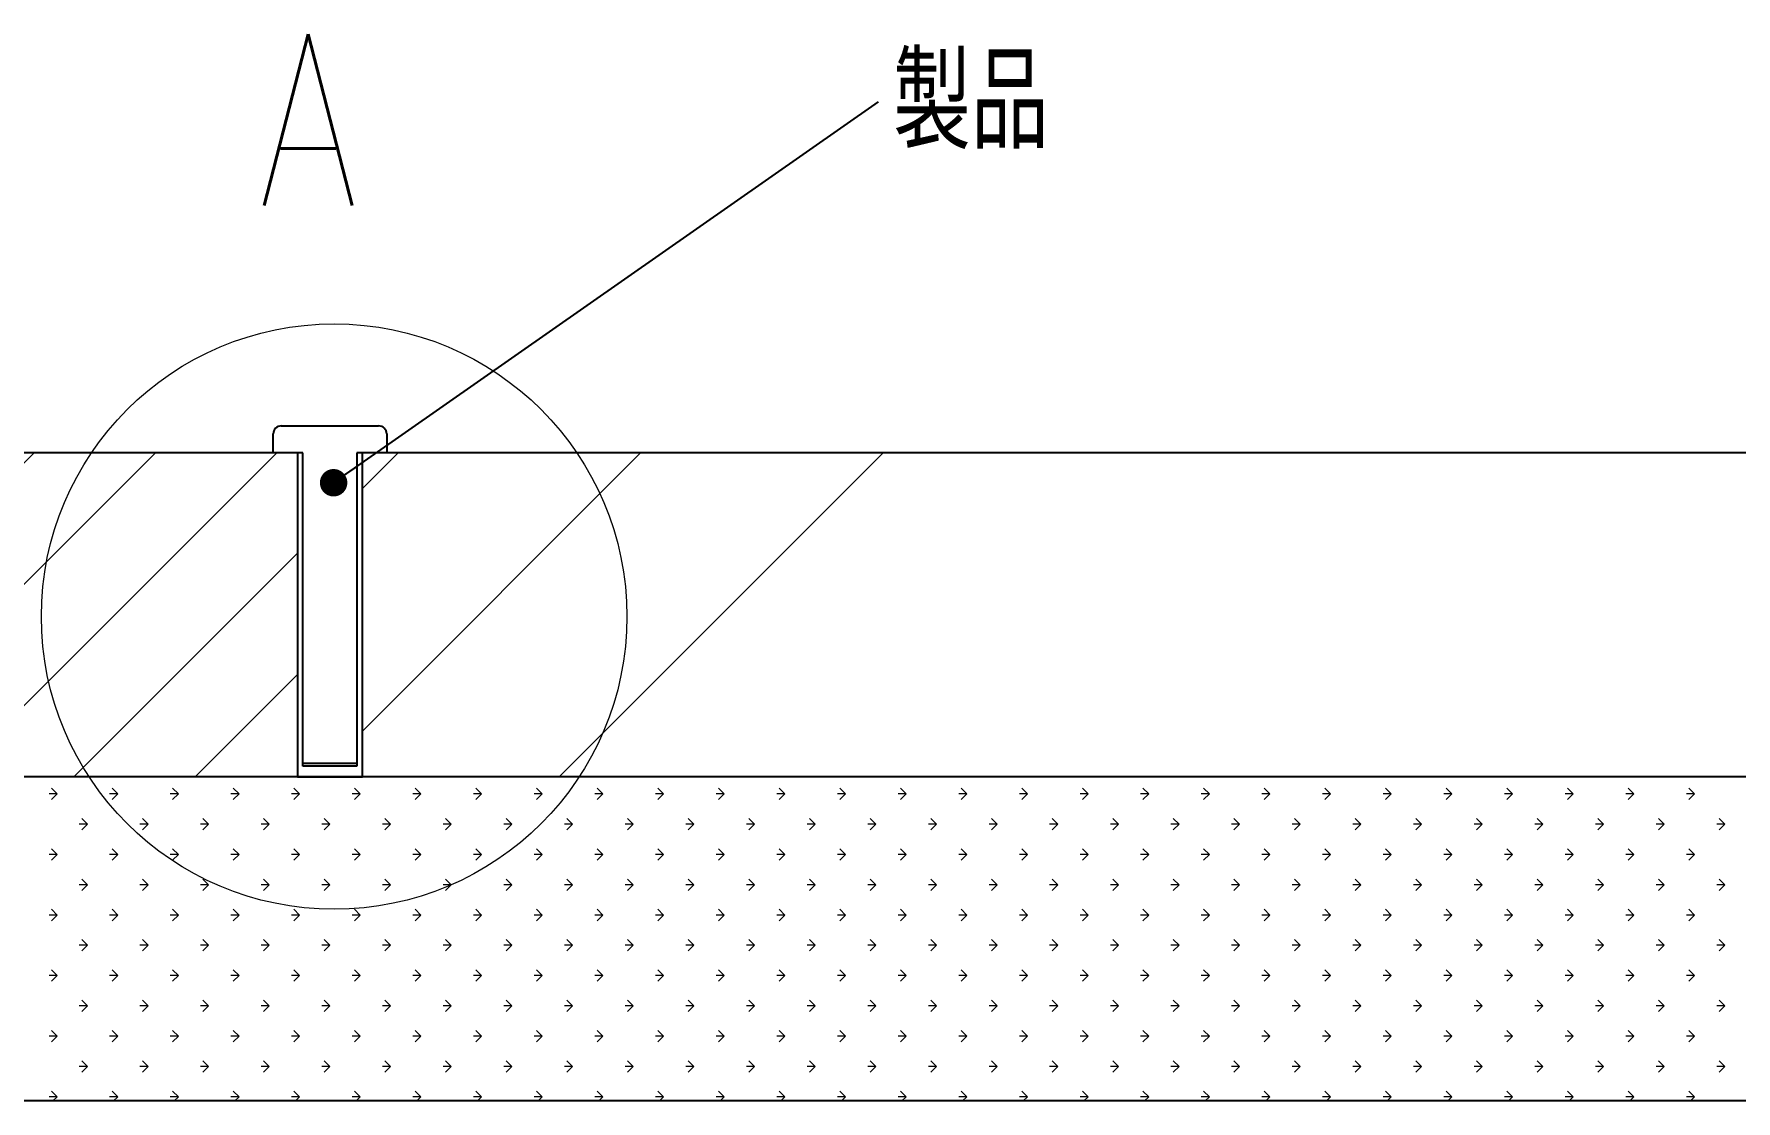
# Model space of a CAD drawing. Header units: millimetres. Extents: x 10 to 410, y 8 to 289.
# Drawn here: x 124.4 to 187.4, y 116.4 to 155.9 of the extents above; entities that cross this region are included whole.
import ezdxf

# ---------------------------------------------------------------- set-up
doc = ezdxf.new("R2010")
doc.units = ezdxf.units.MM
doc.layers.add('SLD-0', color=179, linetype='Continuous')
doc.styles.add('SLDTEXTSTYLE0', font='TXT', dxfattribs={"width": 0.75, "bigfont": 'bigfont'})
doc.styles.get("Standard").update_dxf_attribs({"font": 'txt', "bigfont": 'bigfont'})
doc.dimstyles.new('SLDDIMSTYLE7', dxfattribs={"dimtxt": 0.18, "dimasz": 1.016, "dimexe": 0, "dimexo": 0.0625, "dimgap": 0, "dimtad": 0, "dimtih": 1, "dimtoh": 1, "dimdec": 0, "dimrnd": 1e-09, "dimzin": 0, "dimdsep": 46, "dimtxsty": 'Standard', "dimblk1": 'DOT', "dimblk2": 'DOT', "dimsah": 1, "dimcen": 0.09, "dimadec": 0, "dimazin": 0, "dimtfac": 1.016, "dimtdec": 0, "dimtofl": 0, "dimtmove": 0, "dimatfit": 3, "dimldrblk": 'DOT', "dimfxl": 1, "dimfrac": 2, "dimtolj": 1, "dimtzin": 0, "dimarcsym": 0})

# ---------------------------------------------------------------- blocks, each defined once
blk = doc.blocks.new('SW_HATCH_0')
at = {"color": 0, "linetype": 'Continuous', "lineweight": 18}
for p, q in [((0, 0), (-0.447, -0.447)), ((4.49, 0), (-0.447, -4.937)), ((8.98, 0), (-0.447, -9.427)), ((22.451, 0), (10.451, -12)), ((26.941, 0), (14.941, -12)), ((17.961, 0), (15.371, -2.589)), ((31.431, 0), (19.431, -12)), ((35.921, 0), (23.921, -12)), ((40.411, 0), (28.411, -12)), ((44.901, 0), (32.901, -12)), ((49.391, 0), (37.391, -12)), ((53.882, 0), (41.882, -12)), ((58.372, 0), (46.372, -12)), ((62.862, 0), (50.862, -12)), ((67.352, 0), (55.352, -12)), ((71.842, 0), (59.842, -12)), ((76.332, 0), (64.332, -12)), ((80.822, 0), (68.822, -12)), ((85.312, 0), (73.312, -12)), ((89.803, 0), (77.803, -12)), ((94.293, 0), (82.293, -12)), ((98.783, 0), (86.783, -12)), ((12.918, -0.553), (1.47, -12)), ((14.645, -3.315), (5.961, -12)), ((99.553, -3.72), (91.273, -12)), ((99.553, -8.21), (95.763, -12))]:
    blk.add_line(p, q, dxfattribs=at)
blk = doc.blocks.new('SW_HATCH_1')
at = {"color": 0, "linetype": 'Continuous', "lineweight": 18}
for p, q in [((89.803, 11.225), (89.592, 11.436)), ((92.048, 11.225), (91.837, 11.436)), ((94.293, 11.225), (94.082, 11.436)), ((96.538, 11.225), (96.327, 11.436)), ((98.783, 11.225), (98.572, 11.436)), ((101.028, 11.225), (100.817, 11.436)), ((103.273, 11.225), (103.062, 11.436)), ((105.518, 11.225), (105.308, 11.436)), ((107.763, 11.225), (107.553, 11.436)), ((110.008, 11.225), (109.798, 11.436)), ((112.253, 11.225), (112.043, 11.436)), ((114.498, 11.225), (114.288, 11.436)), ((116.743, 11.225), (116.533, 11.436)), ((118.988, 11.225), (118.778, 11.436)), ((121.233, 11.225), (121.023, 11.436)), ((123.479, 11.225), (123.268, 11.436)), ((125.724, 11.225), (125.513, 11.436)), ((127.969, 11.225), (127.758, 11.436)), ((130.214, 11.225), (130.003, 11.436)), ((132.459, 11.225), (132.248, 11.436)), ((134.704, 11.225), (134.493, 11.436)), ((136.949, 11.225), (136.738, 11.436)), ((139.194, 11.225), (138.983, 11.436)), ((141.439, 11.225), (141.229, 11.436)), ((143.684, 11.225), (143.474, 11.436)), ((145.929, 11.225), (145.719, 11.436)), ((148.174, 11.225), (147.964, 11.436)), ((150.419, 11.225), (150.209, 11.436)), ((89.803, 11.225), (89.505, 11.225)), ((89.803, 11.225), (89.592, 11.015)), ((92.048, 11.225), (91.75, 11.225)), ((92.048, 11.225), (91.837, 11.015)), ((94.293, 11.225), (93.995, 11.225)), ((94.293, 11.225), (94.082, 11.015)), ((96.538, 11.225), (96.24, 11.225)), ((96.538, 11.225), (96.327, 11.015)), ((98.783, 11.225), (98.485, 11.225)), ((98.783, 11.225), (98.572, 11.015)), ((101.028, 11.225), (100.73, 11.225)), ((101.028, 11.225), (100.817, 11.015)), ((103.273, 11.225), (102.975, 11.225)), ((103.273, 11.225), (103.062, 11.015)), ((105.518, 11.225), (105.22, 11.225)), ((105.518, 11.225), (105.308, 11.015)), ((107.763, 11.225), (107.465, 11.225)), ((107.763, 11.225), (107.553, 11.015)), ((110.008, 11.225), (109.71, 11.225)), ((110.008, 11.225), (109.798, 11.015)), ((112.253, 11.225), (111.956, 11.225)), ((112.253, 11.225), (112.043, 11.015)), ((114.498, 11.225), (114.201, 11.225)), ((114.498, 11.225), (114.288, 11.015)), ((116.743, 11.225), (116.446, 11.225)), ((116.743, 11.225), (116.533, 11.015)), ((118.988, 11.225), (118.691, 11.225)), ((118.988, 11.225), (118.778, 11.015)), ((121.233, 11.225), (120.936, 11.225)), ((121.233, 11.225), (121.023, 11.015)), ((123.479, 11.225), (123.181, 11.225)), ((123.479, 11.225), (123.268, 11.015)), ((125.724, 11.225), (125.426, 11.225)), ((125.724, 11.225), (125.513, 11.015)), ((127.969, 11.225), (127.671, 11.225)), ((127.969, 11.225), (127.758, 11.015)), ((130.214, 11.225), (129.916, 11.225)), ((130.214, 11.225), (130.003, 11.015)), ((132.459, 11.225), (132.161, 11.225)), ((132.459, 11.225), (132.248, 11.015)), ((134.704, 11.225), (134.406, 11.225)), ((134.704, 11.225), (134.493, 11.015)), ((136.949, 11.225), (136.651, 11.225)), ((136.949, 11.225), (136.738, 11.015)), ((139.194, 11.225), (138.896, 11.225)), ((139.194, 11.225), (138.983, 11.015)), ((141.439, 11.225), (141.141, 11.225)), ((141.439, 11.225), (141.229, 11.015)), ((143.684, 11.225), (143.386, 11.225)), ((143.684, 11.225), (143.474, 11.015)), ((145.929, 11.225), (145.632, 11.225)), ((145.929, 11.225), (145.719, 11.015)), ((148.174, 11.225), (147.877, 11.225)), ((148.174, 11.225), (147.964, 11.015)), ((150.419, 11.225), (150.122, 11.225)), ((150.419, 11.225), (150.209, 11.015)), ((90.925, 10.103), (90.627, 10.103)), ((90.925, 10.103), (90.715, 10.313)), ((90.925, 10.103), (90.715, 9.892)), ((93.17, 10.103), (92.873, 10.103)), ((93.17, 10.103), (92.96, 10.313)), ((93.17, 10.103), (92.96, 9.892)), ((95.415, 10.103), (95.118, 10.103)), ((95.415, 10.103), (95.205, 10.313)), ((95.415, 10.103), (95.205, 9.892)), ((97.66, 10.103), (97.363, 10.103)), ((97.66, 10.103), (97.45, 10.313)), ((97.66, 10.103), (97.45, 9.892)), ((99.905, 10.103), (99.608, 10.103)), ((99.905, 10.103), (99.695, 10.313)), ((99.905, 10.103), (99.695, 9.892)), ((102.15, 10.103), (101.853, 10.103)), ((102.15, 10.103), (101.94, 10.313)), ((102.15, 10.103), (101.94, 9.892)), ((104.395, 10.103), (104.098, 10.103)), ((104.395, 10.103), (104.185, 10.313)), ((104.395, 10.103), (104.185, 9.892)), ((106.641, 10.103), (106.343, 10.103)), ((106.641, 10.103), (106.43, 10.313)), ((106.641, 10.103), (106.43, 9.892)), ((108.886, 10.103), (108.588, 10.103)), ((108.886, 10.103), (108.675, 10.313)), ((108.886, 10.103), (108.675, 9.892)), ((111.131, 10.103), (110.833, 10.103)), ((111.131, 10.103), (110.92, 10.313)), ((111.131, 10.103), (110.92, 9.892)), ((113.376, 10.103), (113.078, 10.103)), ((113.376, 10.103), (113.165, 10.313)), ((113.376, 10.103), (113.165, 9.892)), ((115.621, 10.103), (115.323, 10.103)), ((115.621, 10.103), (115.41, 10.313)), ((115.621, 10.103), (115.41, 9.892)), ((117.866, 10.103), (117.568, 10.103)), ((117.866, 10.103), (117.655, 10.313)), ((117.866, 10.103), (117.655, 9.892)), ((120.111, 10.103), (119.813, 10.103)), ((120.111, 10.103), (119.9, 10.313)), ((120.111, 10.103), (119.9, 9.892)), ((122.356, 10.103), (122.058, 10.103)), ((122.356, 10.103), (122.146, 10.313)), ((122.356, 10.103), (122.146, 9.892)), ((124.601, 10.103), (124.303, 10.103)), ((124.601, 10.103), (124.391, 10.313)), ((124.601, 10.103), (124.391, 9.892)), ((126.846, 10.103), (126.548, 10.103)), ((126.846, 10.103), (126.636, 10.313)), ((126.846, 10.103), (126.636, 9.892)), ((129.091, 10.103), (128.794, 10.103)), ((129.091, 10.103), (128.881, 10.313)), ((129.091, 10.103), (128.881, 9.892)), ((131.336, 10.103), (131.039, 10.103)), ((131.336, 10.103), (131.126, 10.313)), ((131.336, 10.103), (131.126, 9.892)), ((133.581, 10.103), (133.284, 10.103)), ((133.581, 10.103), (133.371, 10.313)), ((133.581, 10.103), (133.371, 9.892)), ((135.826, 10.103), (135.529, 10.103)), ((135.826, 10.103), (135.616, 10.313)), ((135.826, 10.103), (135.616, 9.892)), ((138.071, 10.103), (137.774, 10.103)), ((138.071, 10.103), (137.861, 10.313)), ((138.071, 10.103), (137.861, 9.892)), ((140.317, 10.103), (140.019, 10.103)), ((140.317, 10.103), (140.106, 10.313)), ((140.317, 10.103), (140.106, 9.892)), ((142.562, 10.103), (142.264, 10.103)), ((142.562, 10.103), (142.351, 10.313)), ((142.562, 10.103), (142.351, 9.892)), ((144.807, 10.103), (144.509, 10.103)), ((144.807, 10.103), (144.596, 10.313)), ((144.807, 10.103), (144.596, 9.892)), ((147.052, 10.103), (146.754, 10.103)), ((147.052, 10.103), (146.841, 10.313)), ((147.052, 10.103), (146.841, 9.892)), ((149.297, 10.103), (148.999, 10.103)), ((149.297, 10.103), (149.086, 10.313)), ((149.297, 10.103), (149.086, 9.892)), ((151.542, 10.103), (151.244, 10.103)), ((151.542, 10.103), (151.331, 10.313)), ((151.542, 10.103), (151.331, 9.892)), ((89.803, 8.98), (89.505, 8.98)), ((89.803, 8.98), (89.592, 9.191)), ((89.803, 8.98), (89.592, 8.77)), ((92.048, 8.98), (91.75, 8.98)), ((92.048, 8.98), (91.837, 9.191)), ((92.048, 8.98), (91.837, 8.77)), ((94.293, 8.98), (93.995, 8.98)), ((94.293, 8.98), (94.082, 9.191)), ((94.293, 8.98), (94.082, 8.77)), ((96.538, 8.98), (96.24, 8.98)), ((96.538, 8.98), (96.327, 9.191)), ((96.538, 8.98), (96.327, 8.77)), ((98.783, 8.98), (98.485, 8.98)), ((98.783, 8.98), (98.572, 9.191)), ((98.783, 8.98), (98.572, 8.77)), ((101.028, 8.98), (100.73, 8.98)), ((101.028, 8.98), (100.817, 9.191)), ((101.028, 8.98), (100.817, 8.77)), ((103.273, 8.98), (102.975, 8.98)), ((103.273, 8.98), (103.062, 9.191)), ((103.273, 8.98), (103.062, 8.77)), ((105.518, 8.98), (105.22, 8.98)), ((105.518, 8.98), (105.308, 9.191)), ((105.518, 8.98), (105.308, 8.77)), ((107.763, 8.98), (107.465, 8.98)), ((107.763, 8.98), (107.553, 9.191)), ((107.763, 8.98), (107.553, 8.77)), ((110.008, 8.98), (109.71, 8.98)), ((110.008, 8.98), (109.798, 9.191)), ((110.008, 8.98), (109.798, 8.77)), ((112.253, 8.98), (111.956, 8.98)), ((112.253, 8.98), (112.043, 9.191)), ((112.253, 8.98), (112.043, 8.77)), ((114.498, 8.98), (114.201, 8.98)), ((114.498, 8.98), (114.288, 9.191)), ((114.498, 8.98), (114.288, 8.77)), ((116.743, 8.98), (116.446, 8.98)), ((116.743, 8.98), (116.533, 9.191)), ((116.743, 8.98), (116.533, 8.77)), ((118.988, 8.98), (118.691, 8.98)), ((118.988, 8.98), (118.778, 9.191)), ((118.988, 8.98), (118.778, 8.77)), ((121.233, 8.98), (120.936, 8.98)), ((121.233, 8.98), (121.023, 9.191)), ((121.233, 8.98), (121.023, 8.77)), ((123.479, 8.98), (123.181, 8.98)), ((123.479, 8.98), (123.268, 9.191)), ((123.479, 8.98), (123.268, 8.77)), ((125.724, 8.98), (125.426, 8.98)), ((125.724, 8.98), (125.513, 9.191)), ((125.724, 8.98), (125.513, 8.77)), ((127.969, 8.98), (127.671, 8.98)), ((127.969, 8.98), (127.758, 9.191)), ((127.969, 8.98), (127.758, 8.77)), ((130.214, 8.98), (129.916, 8.98)), ((130.214, 8.98), (130.003, 9.191)), ((130.214, 8.98), (130.003, 8.77)), ((132.459, 8.98), (132.161, 8.98)), ((132.459, 8.98), (132.248, 9.191)), ((132.459, 8.98), (132.248, 8.77)), ((134.704, 8.98), (134.406, 8.98)), ((134.704, 8.98), (134.493, 9.191)), ((134.704, 8.98), (134.493, 8.77)), ((136.949, 8.98), (136.651, 8.98)), ((136.949, 8.98), (136.738, 9.191)), ((136.949, 8.98), (136.738, 8.77)), ((139.194, 8.98), (138.896, 8.98)), ((139.194, 8.98), (138.983, 9.191)), ((139.194, 8.98), (138.983, 8.77)), ((141.439, 8.98), (141.141, 8.98)), ((141.439, 8.98), (141.229, 9.191)), ((141.439, 8.98), (141.229, 8.77)), ((143.684, 8.98), (143.386, 8.98)), ((143.684, 8.98), (143.474, 9.191)), ((143.684, 8.98), (143.474, 8.77)), ((145.929, 8.98), (145.632, 8.98)), ((145.929, 8.98), (145.719, 9.191)), ((145.929, 8.98), (145.719, 8.77)), ((148.174, 8.98), (147.877, 8.98)), ((148.174, 8.98), (147.964, 9.191)), ((148.174, 8.98), (147.964, 8.77)), ((150.419, 8.98), (150.122, 8.98)), ((150.419, 8.98), (150.209, 9.191)), ((150.419, 8.98), (150.209, 8.77)), ((90.925, 7.858), (90.627, 7.858)), ((90.925, 7.858), (90.715, 8.068)), ((90.925, 7.858), (90.715, 7.647)), ((93.17, 7.858), (92.873, 7.858)), ((93.17, 7.858), (92.96, 8.068)), ((93.17, 7.858), (92.96, 7.647)), ((95.415, 7.858), (95.118, 7.858)), ((95.415, 7.858), (95.205, 8.068)), ((95.415, 7.858), (95.205, 7.647)), ((97.66, 7.858), (97.363, 7.858)), ((97.66, 7.858), (97.45, 8.068)), ((97.66, 7.858), (97.45, 7.647)), ((99.905, 7.858), (99.608, 7.858)), ((99.905, 7.858), (99.695, 8.068)), ((99.905, 7.858), (99.695, 7.647)), ((102.15, 7.858), (101.853, 7.858)), ((102.15, 7.858), (101.94, 8.068)), ((102.15, 7.858), (101.94, 7.647)), ((104.395, 7.858), (104.098, 7.858)), ((104.395, 7.858), (104.185, 8.068)), ((104.395, 7.858), (104.185, 7.647)), ((106.641, 7.858), (106.343, 7.858)), ((106.641, 7.858), (106.43, 8.068)), ((106.641, 7.858), (106.43, 7.647)), ((108.886, 7.858), (108.588, 7.858)), ((108.886, 7.858), (108.675, 8.068)), ((108.886, 7.858), (108.675, 7.647)), ((111.131, 7.858), (110.833, 7.858)), ((111.131, 7.858), (110.92, 8.068)), ((111.131, 7.858), (110.92, 7.647)), ((113.376, 7.858), (113.078, 7.858)), ((113.376, 7.858), (113.165, 8.068)), ((113.376, 7.858), (113.165, 7.647)), ((115.621, 7.858), (115.323, 7.858)), ((115.621, 7.858), (115.41, 8.068)), ((115.621, 7.858), (115.41, 7.647)), ((117.866, 7.858), (117.568, 7.858)), ((117.866, 7.858), (117.655, 8.068)), ((117.866, 7.858), (117.655, 7.647)), ((120.111, 7.858), (119.813, 7.858)), ((120.111, 7.858), (119.9, 8.068)), ((120.111, 7.858), (119.9, 7.647)), ((122.356, 7.858), (122.058, 7.858)), ((122.356, 7.858), (122.146, 8.068)), ((122.356, 7.858), (122.146, 7.647)), ((124.601, 7.858), (124.303, 7.858)), ((124.601, 7.858), (124.391, 8.068)), ((124.601, 7.858), (124.391, 7.647)), ((126.846, 7.858), (126.548, 7.858)), ((126.846, 7.858), (126.636, 8.068)), ((126.846, 7.858), (126.636, 7.647)), ((129.091, 7.858), (128.794, 7.858)), ((129.091, 7.858), (128.881, 8.068)), ((129.091, 7.858), (128.881, 7.647)), ((131.336, 7.858), (131.039, 7.858)), ((131.336, 7.858), (131.126, 8.068)), ((131.336, 7.858), (131.126, 7.647)), ((133.581, 7.858), (133.284, 7.858)), ((133.581, 7.858), (133.371, 8.068)), ((133.581, 7.858), (133.371, 7.647)), ((135.826, 7.858), (135.529, 7.858)), ((135.826, 7.858), (135.616, 8.068)), ((135.826, 7.858), (135.616, 7.647)), ((138.071, 7.858), (137.774, 7.858)), ((138.071, 7.858), (137.861, 8.068)), ((138.071, 7.858), (137.861, 7.647)), ((140.317, 7.858), (140.019, 7.858)), ((140.317, 7.858), (140.106, 8.068)), ((140.317, 7.858), (140.106, 7.647)), ((142.562, 7.858), (142.264, 7.858)), ((142.562, 7.858), (142.351, 8.068)), ((142.562, 7.858), (142.351, 7.647)), ((144.807, 7.858), (144.509, 7.858)), ((144.807, 7.858), (144.596, 8.068)), ((144.807, 7.858), (144.596, 7.647)), ((147.052, 7.858), (146.754, 7.858)), ((147.052, 7.858), (146.841, 8.068)), ((147.052, 7.858), (146.841, 7.647)), ((149.297, 7.858), (148.999, 7.858)), ((149.297, 7.858), (149.086, 8.068)), ((149.297, 7.858), (149.086, 7.647)), ((151.542, 7.858), (151.244, 7.858)), ((151.542, 7.858), (151.331, 8.068)), ((151.542, 7.858), (151.331, 7.647)), ((89.803, 6.735), (89.592, 6.946)), ((92.048, 6.735), (91.837, 6.946)), ((94.293, 6.735), (94.082, 6.946)), ((96.538, 6.735), (96.327, 6.946)), ((98.783, 6.735), (98.572, 6.946)), ((101.028, 6.735), (100.817, 6.946)), ((103.273, 6.735), (103.062, 6.946)), ((105.518, 6.735), (105.308, 6.946)), ((107.763, 6.735), (107.553, 6.946)), ((110.008, 6.735), (109.798, 6.946)), ((112.253, 6.735), (112.043, 6.946)), ((114.498, 6.735), (114.288, 6.946)), ((116.743, 6.735), (116.533, 6.946)), ((118.988, 6.735), (118.778, 6.946)), ((121.233, 6.735), (121.023, 6.946)), ((123.479, 6.735), (123.268, 6.946)), ((125.724, 6.735), (125.513, 6.946)), ((127.969, 6.735), (127.758, 6.946)), ((130.214, 6.735), (130.003, 6.946)), ((132.459, 6.735), (132.248, 6.946)), ((134.704, 6.735), (134.493, 6.946)), ((136.949, 6.735), (136.738, 6.946)), ((139.194, 6.735), (138.983, 6.946)), ((141.439, 6.735), (141.229, 6.946)), ((143.684, 6.735), (143.474, 6.946)), ((145.929, 6.735), (145.719, 6.946)), ((148.174, 6.735), (147.964, 6.946)), ((150.419, 6.735), (150.209, 6.946)), ((89.803, 6.735), (89.505, 6.735)), ((89.803, 6.735), (89.592, 6.525)), ((92.048, 6.735), (91.75, 6.735)), ((92.048, 6.735), (91.837, 6.525)), ((94.293, 6.735), (93.995, 6.735)), ((94.293, 6.735), (94.082, 6.525)), ((96.538, 6.735), (96.24, 6.735)), ((96.538, 6.735), (96.327, 6.525)), ((98.783, 6.735), (98.485, 6.735)), ((98.783, 6.735), (98.572, 6.525)), ((101.028, 6.735), (100.73, 6.735)), ((101.028, 6.735), (100.817, 6.525)), ((103.273, 6.735), (102.975, 6.735)), ((103.273, 6.735), (103.062, 6.525)), ((105.518, 6.735), (105.22, 6.735)), ((105.518, 6.735), (105.308, 6.525)), ((107.763, 6.735), (107.465, 6.735)), ((107.763, 6.735), (107.553, 6.525)), ((110.008, 6.735), (109.71, 6.735)), ((110.008, 6.735), (109.798, 6.525)), ((112.253, 6.735), (111.956, 6.735)), ((112.253, 6.735), (112.043, 6.525)), ((114.498, 6.735), (114.201, 6.735)), ((114.498, 6.735), (114.288, 6.525)), ((116.743, 6.735), (116.446, 6.735)), ((116.743, 6.735), (116.533, 6.525)), ((118.988, 6.735), (118.691, 6.735)), ((118.988, 6.735), (118.778, 6.525)), ((121.233, 6.735), (120.936, 6.735)), ((121.233, 6.735), (121.023, 6.525)), ((123.479, 6.735), (123.181, 6.735)), ((123.479, 6.735), (123.268, 6.525)), ((125.724, 6.735), (125.426, 6.735)), ((125.724, 6.735), (125.513, 6.525)), ((127.969, 6.735), (127.671, 6.735)), ((127.969, 6.735), (127.758, 6.525)), ((130.214, 6.735), (129.916, 6.735)), ((130.214, 6.735), (130.003, 6.525)), ((132.459, 6.735), (132.161, 6.735)), ((132.459, 6.735), (132.248, 6.525)), ((134.704, 6.735), (134.406, 6.735)), ((134.704, 6.735), (134.493, 6.525)), ((136.949, 6.735), (136.651, 6.735)), ((136.949, 6.735), (136.738, 6.525)), ((139.194, 6.735), (138.896, 6.735)), ((139.194, 6.735), (138.983, 6.525)), ((141.439, 6.735), (141.141, 6.735)), ((141.439, 6.735), (141.229, 6.525)), ((143.684, 6.735), (143.386, 6.735)), ((143.684, 6.735), (143.474, 6.525)), ((145.929, 6.735), (145.632, 6.735)), ((145.929, 6.735), (145.719, 6.525)), ((148.174, 6.735), (147.877, 6.735)), ((148.174, 6.735), (147.964, 6.525)), ((150.419, 6.735), (150.122, 6.735)), ((150.419, 6.735), (150.209, 6.525)), ((90.925, 5.613), (90.715, 5.823)), ((93.17, 5.613), (92.96, 5.823)), ((95.415, 5.613), (95.205, 5.823)), ((97.66, 5.613), (97.45, 5.823)), ((99.905, 5.613), (99.695, 5.823)), ((102.15, 5.613), (101.94, 5.823)), ((104.395, 5.613), (104.185, 5.823)), ((106.641, 5.613), (106.43, 5.823)), ((108.886, 5.613), (108.675, 5.823)), ((111.131, 5.613), (110.92, 5.823)), ((113.376, 5.613), (113.165, 5.823)), ((115.621, 5.613), (115.41, 5.823)), ((117.866, 5.613), (117.655, 5.823)), ((120.111, 5.613), (119.9, 5.823)), ((122.356, 5.613), (122.146, 5.823)), ((124.601, 5.613), (124.391, 5.823)), ((126.846, 5.613), (126.636, 5.823)), ((129.091, 5.613), (128.881, 5.823)), ((131.336, 5.613), (131.126, 5.823)), ((133.581, 5.613), (133.371, 5.823)), ((135.826, 5.613), (135.616, 5.823)), ((138.071, 5.613), (137.861, 5.823)), ((140.317, 5.613), (140.106, 5.823)), ((142.562, 5.613), (142.351, 5.823)), ((144.807, 5.613), (144.596, 5.823)), ((147.052, 5.613), (146.841, 5.823)), ((149.297, 5.613), (149.086, 5.823)), ((151.542, 5.613), (151.331, 5.823)), ((90.925, 5.613), (90.627, 5.613)), ((90.925, 5.613), (90.715, 5.402)), ((93.17, 5.613), (92.873, 5.613)), ((93.17, 5.613), (92.96, 5.402)), ((95.415, 5.613), (95.118, 5.613)), ((95.415, 5.613), (95.205, 5.402)), ((97.66, 5.613), (97.363, 5.613)), ((97.66, 5.613), (97.45, 5.402)), ((99.905, 5.613), (99.608, 5.613)), ((99.905, 5.613), (99.695, 5.402)), ((102.15, 5.613), (101.853, 5.613)), ((102.15, 5.613), (101.94, 5.402)), ((104.395, 5.613), (104.098, 5.613)), ((104.395, 5.613), (104.185, 5.402)), ((106.641, 5.613), (106.343, 5.613)), ((106.641, 5.613), (106.43, 5.402)), ((108.886, 5.613), (108.588, 5.613)), ((108.886, 5.613), (108.675, 5.402)), ((111.131, 5.613), (110.833, 5.613)), ((111.131, 5.613), (110.92, 5.402)), ((113.376, 5.613), (113.078, 5.613)), ((113.376, 5.613), (113.165, 5.402)), ((115.621, 5.613), (115.323, 5.613)), ((115.621, 5.613), (115.41, 5.402)), ((117.866, 5.613), (117.568, 5.613)), ((117.866, 5.613), (117.655, 5.402)), ((120.111, 5.613), (119.813, 5.613)), ((120.111, 5.613), (119.9, 5.402)), ((122.356, 5.613), (122.058, 5.613)), ((122.356, 5.613), (122.146, 5.402)), ((124.601, 5.613), (124.303, 5.613)), ((124.601, 5.613), (124.391, 5.402)), ((126.846, 5.613), (126.548, 5.613)), ((126.846, 5.613), (126.636, 5.402)), ((129.091, 5.613), (128.794, 5.613)), ((129.091, 5.613), (128.881, 5.402)), ((131.336, 5.613), (131.039, 5.613)), ((131.336, 5.613), (131.126, 5.402)), ((133.581, 5.613), (133.284, 5.613)), ((133.581, 5.613), (133.371, 5.402)), ((135.826, 5.613), (135.529, 5.613)), ((135.826, 5.613), (135.616, 5.402)), ((138.071, 5.613), (137.774, 5.613)), ((138.071, 5.613), (137.861, 5.402)), ((140.317, 5.613), (140.019, 5.613)), ((140.317, 5.613), (140.106, 5.402)), ((142.562, 5.613), (142.264, 5.613)), ((142.562, 5.613), (142.351, 5.402)), ((144.807, 5.613), (144.509, 5.613)), ((144.807, 5.613), (144.596, 5.402)), ((147.052, 5.613), (146.754, 5.613)), ((147.052, 5.613), (146.841, 5.402)), ((149.297, 5.613), (148.999, 5.613)), ((149.297, 5.613), (149.086, 5.402)), ((151.542, 5.613), (151.244, 5.613)), ((151.542, 5.613), (151.331, 5.402)), ((89.803, 4.49), (89.505, 4.49)), ((89.803, 4.49), (89.592, 4.701)), ((89.803, 4.49), (89.592, 4.28)), ((92.048, 4.49), (91.75, 4.49)), ((92.048, 4.49), (91.837, 4.701)), ((92.048, 4.49), (91.837, 4.28)), ((94.293, 4.49), (93.995, 4.49)), ((94.293, 4.49), (94.082, 4.701)), ((94.293, 4.49), (94.082, 4.28)), ((96.538, 4.49), (96.24, 4.49)), ((96.538, 4.49), (96.327, 4.701)), ((96.538, 4.49), (96.327, 4.28)), ((98.783, 4.49), (98.485, 4.49)), ((98.783, 4.49), (98.572, 4.701)), ((98.783, 4.49), (98.572, 4.28)), ((101.028, 4.49), (100.73, 4.49)), ((101.028, 4.49), (100.817, 4.701)), ((101.028, 4.49), (100.817, 4.28)), ((103.273, 4.49), (102.975, 4.49)), ((103.273, 4.49), (103.062, 4.701)), ((103.273, 4.49), (103.062, 4.28)), ((105.518, 4.49), (105.22, 4.49)), ((105.518, 4.49), (105.308, 4.701)), ((105.518, 4.49), (105.308, 4.28)), ((107.763, 4.49), (107.465, 4.49)), ((107.763, 4.49), (107.553, 4.701)), ((107.763, 4.49), (107.553, 4.28)), ((110.008, 4.49), (109.71, 4.49)), ((110.008, 4.49), (109.798, 4.701)), ((110.008, 4.49), (109.798, 4.28)), ((112.253, 4.49), (111.956, 4.49)), ((112.253, 4.49), (112.043, 4.701)), ((112.253, 4.49), (112.043, 4.28)), ((114.498, 4.49), (114.201, 4.49)), ((114.498, 4.49), (114.288, 4.701)), ((114.498, 4.49), (114.288, 4.28)), ((116.743, 4.49), (116.446, 4.49)), ((116.743, 4.49), (116.533, 4.701)), ((116.743, 4.49), (116.533, 4.28)), ((118.988, 4.49), (118.691, 4.49)), ((118.988, 4.49), (118.778, 4.701)), ((118.988, 4.49), (118.778, 4.28)), ((121.233, 4.49), (120.936, 4.49)), ((121.233, 4.49), (121.023, 4.701)), ((121.233, 4.49), (121.023, 4.28)), ((123.479, 4.49), (123.181, 4.49)), ((123.479, 4.49), (123.268, 4.701)), ((123.479, 4.49), (123.268, 4.28)), ((125.724, 4.49), (125.426, 4.49)), ((125.724, 4.49), (125.513, 4.701)), ((125.724, 4.49), (125.513, 4.28)), ((127.969, 4.49), (127.671, 4.49)), ((127.969, 4.49), (127.758, 4.701)), ((127.969, 4.49), (127.758, 4.28)), ((130.214, 4.49), (129.916, 4.49)), ((130.214, 4.49), (130.003, 4.701)), ((130.214, 4.49), (130.003, 4.28)), ((132.459, 4.49), (132.161, 4.49)), ((132.459, 4.49), (132.248, 4.701)), ((132.459, 4.49), (132.248, 4.28)), ((134.704, 4.49), (134.406, 4.49)), ((134.704, 4.49), (134.493, 4.701)), ((134.704, 4.49), (134.493, 4.28)), ((136.949, 4.49), (136.651, 4.49)), ((136.949, 4.49), (136.738, 4.701)), ((136.949, 4.49), (136.738, 4.28)), ((139.194, 4.49), (138.896, 4.49)), ((139.194, 4.49), (138.983, 4.701)), ((139.194, 4.49), (138.983, 4.28)), ((141.439, 4.49), (141.141, 4.49)), ((141.439, 4.49), (141.229, 4.701)), ((141.439, 4.49), (141.229, 4.28)), ((143.684, 4.49), (143.386, 4.49)), ((143.684, 4.49), (143.474, 4.701)), ((143.684, 4.49), (143.474, 4.28)), ((145.929, 4.49), (145.632, 4.49)), ((145.929, 4.49), (145.719, 4.701)), ((145.929, 4.49), (145.719, 4.28)), ((148.174, 4.49), (147.877, 4.49)), ((148.174, 4.49), (147.964, 4.701)), ((148.174, 4.49), (147.964, 4.28)), ((150.419, 4.49), (150.122, 4.49)), ((150.419, 4.49), (150.209, 4.701)), ((150.419, 4.49), (150.209, 4.28)), ((90.925, 3.368), (90.627, 3.368)), ((90.925, 3.368), (90.715, 3.578)), ((90.925, 3.368), (90.715, 3.157)), ((93.17, 3.368), (92.873, 3.368)), ((93.17, 3.368), (92.96, 3.578)), ((93.17, 3.368), (92.96, 3.157)), ((95.415, 3.368), (95.118, 3.368)), ((95.415, 3.368), (95.205, 3.578)), ((95.415, 3.368), (95.205, 3.157)), ((97.66, 3.368), (97.363, 3.368)), ((97.66, 3.368), (97.45, 3.578)), ((97.66, 3.368), (97.45, 3.157)), ((99.905, 3.368), (99.608, 3.368)), ((99.905, 3.368), (99.695, 3.578)), ((99.905, 3.368), (99.695, 3.157)), ((102.15, 3.368), (101.853, 3.368)), ((102.15, 3.368), (101.94, 3.578)), ((102.15, 3.368), (101.94, 3.157)), ((104.395, 3.368), (104.098, 3.368)), ((104.395, 3.368), (104.185, 3.578)), ((104.395, 3.368), (104.185, 3.157)), ((106.641, 3.368), (106.343, 3.368)), ((106.641, 3.368), (106.43, 3.578)), ((106.641, 3.368), (106.43, 3.157)), ((108.886, 3.368), (108.588, 3.368)), ((108.886, 3.368), (108.675, 3.578)), ((108.886, 3.368), (108.675, 3.157)), ((111.131, 3.368), (110.833, 3.368)), ((111.131, 3.368), (110.92, 3.578)), ((111.131, 3.368), (110.92, 3.157)), ((113.376, 3.368), (113.078, 3.368)), ((113.376, 3.368), (113.165, 3.578)), ((113.376, 3.368), (113.165, 3.157)), ((115.621, 3.368), (115.323, 3.368)), ((115.621, 3.368), (115.41, 3.578)), ((115.621, 3.368), (115.41, 3.157)), ((117.866, 3.368), (117.568, 3.368)), ((117.866, 3.368), (117.655, 3.578)), ((117.866, 3.368), (117.655, 3.157)), ((120.111, 3.368), (119.813, 3.368)), ((120.111, 3.368), (119.9, 3.578)), ((120.111, 3.368), (119.9, 3.157)), ((122.356, 3.368), (122.058, 3.368)), ((122.356, 3.368), (122.146, 3.578)), ((122.356, 3.368), (122.146, 3.157)), ((124.601, 3.368), (124.303, 3.368)), ((124.601, 3.368), (124.391, 3.578)), ((124.601, 3.368), (124.391, 3.157)), ((126.846, 3.368), (126.548, 3.368)), ((126.846, 3.368), (126.636, 3.578)), ((126.846, 3.368), (126.636, 3.157)), ((129.091, 3.368), (128.794, 3.368)), ((129.091, 3.368), (128.881, 3.578)), ((129.091, 3.368), (128.881, 3.157)), ((131.336, 3.368), (131.039, 3.368)), ((131.336, 3.368), (131.126, 3.578)), ((131.336, 3.368), (131.126, 3.157)), ((133.581, 3.368), (133.284, 3.368)), ((133.581, 3.368), (133.371, 3.578)), ((133.581, 3.368), (133.371, 3.157)), ((135.826, 3.368), (135.529, 3.368)), ((135.826, 3.368), (135.616, 3.578)), ((135.826, 3.368), (135.616, 3.157)), ((138.071, 3.368), (137.774, 3.368)), ((138.071, 3.368), (137.861, 3.578)), ((138.071, 3.368), (137.861, 3.157)), ((140.317, 3.368), (140.019, 3.368)), ((140.317, 3.368), (140.106, 3.578)), ((140.317, 3.368), (140.106, 3.157)), ((142.562, 3.368), (142.264, 3.368)), ((142.562, 3.368), (142.351, 3.578)), ((142.562, 3.368), (142.351, 3.157)), ((144.807, 3.368), (144.509, 3.368)), ((144.807, 3.368), (144.596, 3.578)), ((144.807, 3.368), (144.596, 3.157)), ((147.052, 3.368), (146.754, 3.368)), ((147.052, 3.368), (146.841, 3.578)), ((147.052, 3.368), (146.841, 3.157)), ((149.297, 3.368), (148.999, 3.368)), ((149.297, 3.368), (149.086, 3.578)), ((149.297, 3.368), (149.086, 3.157)), ((151.542, 3.368), (151.244, 3.368)), ((151.542, 3.368), (151.331, 3.578)), ((151.542, 3.368), (151.331, 3.157)), ((89.803, 2.245), (89.505, 2.245)), ((89.803, 2.245), (89.592, 2.456)), ((89.803, 2.245), (89.592, 2.035)), ((92.048, 2.245), (91.75, 2.245)), ((92.048, 2.245), (91.837, 2.456)), ((92.048, 2.245), (91.837, 2.035)), ((94.293, 2.245), (93.995, 2.245)), ((94.293, 2.245), (94.082, 2.456)), ((94.293, 2.245), (94.082, 2.035)), ((96.538, 2.245), (96.24, 2.245)), ((96.538, 2.245), (96.327, 2.456)), ((96.538, 2.245), (96.327, 2.035)), ((98.783, 2.245), (98.485, 2.245)), ((98.783, 2.245), (98.572, 2.456)), ((98.783, 2.245), (98.572, 2.035)), ((101.028, 2.245), (100.73, 2.245)), ((101.028, 2.245), (100.817, 2.456)), ((101.028, 2.245), (100.817, 2.035)), ((103.273, 2.245), (102.975, 2.245)), ((103.273, 2.245), (103.062, 2.456)), ((103.273, 2.245), (103.062, 2.035)), ((105.518, 2.245), (105.22, 2.245)), ((105.518, 2.245), (105.308, 2.456)), ((105.518, 2.245), (105.308, 2.035)), ((107.763, 2.245), (107.465, 2.245)), ((107.763, 2.245), (107.553, 2.456)), ((107.763, 2.245), (107.553, 2.035)), ((110.008, 2.245), (109.71, 2.245)), ((110.008, 2.245), (109.798, 2.456)), ((110.008, 2.245), (109.798, 2.035)), ((112.253, 2.245), (111.956, 2.245)), ((112.253, 2.245), (112.043, 2.456)), ((112.253, 2.245), (112.043, 2.035)), ((114.498, 2.245), (114.201, 2.245)), ((114.498, 2.245), (114.288, 2.456)), ((114.498, 2.245), (114.288, 2.035)), ((116.743, 2.245), (116.446, 2.245)), ((116.743, 2.245), (116.533, 2.456)), ((116.743, 2.245), (116.533, 2.035)), ((118.988, 2.245), (118.691, 2.245)), ((118.988, 2.245), (118.778, 2.456)), ((118.988, 2.245), (118.778, 2.035)), ((121.233, 2.245), (120.936, 2.245)), ((121.233, 2.245), (121.023, 2.456)), ((121.233, 2.245), (121.023, 2.035)), ((123.479, 2.245), (123.181, 2.245)), ((123.479, 2.245), (123.268, 2.456)), ((123.479, 2.245), (123.268, 2.035)), ((125.724, 2.245), (125.426, 2.245)), ((125.724, 2.245), (125.513, 2.456)), ((125.724, 2.245), (125.513, 2.035)), ((127.969, 2.245), (127.671, 2.245)), ((127.969, 2.245), (127.758, 2.456)), ((127.969, 2.245), (127.758, 2.035)), ((130.214, 2.245), (129.916, 2.245)), ((130.214, 2.245), (130.003, 2.456)), ((130.214, 2.245), (130.003, 2.035)), ((132.459, 2.245), (132.161, 2.245)), ((132.459, 2.245), (132.248, 2.456)), ((132.459, 2.245), (132.248, 2.035)), ((134.704, 2.245), (134.406, 2.245)), ((134.704, 2.245), (134.493, 2.456)), ((134.704, 2.245), (134.493, 2.035)), ((136.949, 2.245), (136.651, 2.245)), ((136.949, 2.245), (136.738, 2.456)), ((136.949, 2.245), (136.738, 2.035)), ((139.194, 2.245), (138.896, 2.245)), ((139.194, 2.245), (138.983, 2.456)), ((139.194, 2.245), (138.983, 2.035)), ((141.439, 2.245), (141.141, 2.245)), ((141.439, 2.245), (141.229, 2.456)), ((141.439, 2.245), (141.229, 2.035)), ((143.684, 2.245), (143.386, 2.245)), ((143.684, 2.245), (143.474, 2.456)), ((143.684, 2.245), (143.474, 2.035)), ((145.929, 2.245), (145.632, 2.245)), ((145.929, 2.245), (145.719, 2.456)), ((145.929, 2.245), (145.719, 2.035)), ((148.174, 2.245), (147.877, 2.245)), ((148.174, 2.245), (147.964, 2.456)), ((148.174, 2.245), (147.964, 2.035)), ((150.419, 2.245), (150.122, 2.245)), ((150.419, 2.245), (150.209, 2.456)), ((150.419, 2.245), (150.209, 2.035)), ((90.925, 1.123), (90.715, 1.333)), ((93.17, 1.123), (92.96, 1.333)), ((95.415, 1.123), (95.205, 1.333)), ((97.66, 1.123), (97.45, 1.333)), ((99.905, 1.123), (99.695, 1.333)), ((102.15, 1.123), (101.94, 1.333)), ((104.395, 1.123), (104.185, 1.333)), ((106.641, 1.123), (106.43, 1.333)), ((108.886, 1.123), (108.675, 1.333)), ((111.131, 1.123), (110.92, 1.333)), ((113.376, 1.123), (113.165, 1.333)), ((115.621, 1.123), (115.41, 1.333)), ((117.866, 1.123), (117.655, 1.333)), ((120.111, 1.123), (119.9, 1.333)), ((122.356, 1.123), (122.146, 1.333)), ((124.601, 1.123), (124.391, 1.333)), ((126.846, 1.123), (126.636, 1.333)), ((129.091, 1.123), (128.881, 1.333)), ((131.336, 1.123), (131.126, 1.333)), ((133.581, 1.123), (133.371, 1.333)), ((135.826, 1.123), (135.616, 1.333)), ((138.071, 1.123), (137.861, 1.333)), ((140.317, 1.123), (140.106, 1.333)), ((142.562, 1.123), (142.351, 1.333)), ((144.807, 1.123), (144.596, 1.333)), ((147.052, 1.123), (146.841, 1.333)), ((149.297, 1.123), (149.086, 1.333)), ((151.542, 1.123), (151.331, 1.333)), ((90.925, 1.123), (90.627, 1.123)), ((90.925, 1.123), (90.715, 0.912)), ((93.17, 1.123), (92.873, 1.123)), ((93.17, 1.123), (92.96, 0.912)), ((95.415, 1.123), (95.118, 1.123)), ((95.415, 1.123), (95.205, 0.912)), ((97.66, 1.123), (97.363, 1.123)), ((97.66, 1.123), (97.45, 0.912)), ((99.905, 1.123), (99.608, 1.123)), ((99.905, 1.123), (99.695, 0.912)), ((102.15, 1.123), (101.853, 1.123)), ((102.15, 1.123), (101.94, 0.912)), ((104.395, 1.123), (104.098, 1.123)), ((104.395, 1.123), (104.185, 0.912)), ((106.641, 1.123), (106.343, 1.123)), ((106.641, 1.123), (106.43, 0.912)), ((108.886, 1.123), (108.588, 1.123)), ((108.886, 1.123), (108.675, 0.912)), ((111.131, 1.123), (110.833, 1.123)), ((111.131, 1.123), (110.92, 0.912)), ((113.376, 1.123), (113.078, 1.123)), ((113.376, 1.123), (113.165, 0.912)), ((115.621, 1.123), (115.323, 1.123)), ((115.621, 1.123), (115.41, 0.912)), ((117.866, 1.123), (117.568, 1.123)), ((117.866, 1.123), (117.655, 0.912)), ((120.111, 1.123), (119.813, 1.123)), ((120.111, 1.123), (119.9, 0.912)), ((122.356, 1.123), (122.058, 1.123)), ((122.356, 1.123), (122.146, 0.912)), ((124.601, 1.123), (124.303, 1.123)), ((124.601, 1.123), (124.391, 0.912)), ((126.846, 1.123), (126.548, 1.123)), ((126.846, 1.123), (126.636, 0.912)), ((129.091, 1.123), (128.794, 1.123)), ((129.091, 1.123), (128.881, 0.912)), ((131.336, 1.123), (131.039, 1.123)), ((131.336, 1.123), (131.126, 0.912)), ((133.581, 1.123), (133.284, 1.123)), ((133.581, 1.123), (133.371, 0.912)), ((135.826, 1.123), (135.529, 1.123)), ((135.826, 1.123), (135.616, 0.912)), ((138.071, 1.123), (137.774, 1.123)), ((138.071, 1.123), (137.861, 0.912)), ((140.317, 1.123), (140.019, 1.123)), ((140.317, 1.123), (140.106, 0.912)), ((142.562, 1.123), (142.264, 1.123)), ((142.562, 1.123), (142.351, 0.912)), ((144.807, 1.123), (144.509, 1.123)), ((144.807, 1.123), (144.596, 0.912)), ((147.052, 1.123), (146.754, 1.123)), ((147.052, 1.123), (146.841, 0.912)), ((149.297, 1.123), (148.999, 1.123)), ((149.297, 1.123), (149.086, 0.912)), ((151.542, 1.123), (151.244, 1.123)), ((151.542, 1.123), (151.331, 0.912)), ((89.803, 0), (89.505, 0)), ((89.803, 0), (89.592, 0.21)), ((92.048, 0), (91.75, 0)), ((92.048, 0), (91.837, 0.21)), ((94.293, 0), (93.995, 0)), ((94.293, 0), (94.082, 0.21)), ((96.538, 0), (96.24, 0)), ((96.538, 0), (96.327, 0.21)), ((98.783, 0), (98.485, 0)), ((98.783, 0), (98.572, 0.21)), ((101.028, 0), (100.73, 0)), ((101.028, 0), (100.817, 0.21)), ((103.273, 0), (102.975, 0)), ((103.273, 0), (103.062, 0.21)), ((105.518, 0), (105.22, 0)), ((105.518, 0), (105.308, 0.21)), ((107.763, 0), (107.465, 0)), ((107.763, 0), (107.553, 0.21)), ((110.008, 0), (109.71, 0)), ((110.008, 0), (109.798, 0.21)), ((112.253, 0), (111.956, 0)), ((112.253, 0), (112.043, 0.21)), ((114.498, 0), (114.201, 0)), ((114.498, 0), (114.288, 0.21)), ((116.743, 0), (116.446, 0)), ((116.743, 0), (116.533, 0.21)), ((118.988, 0), (118.691, 0)), ((118.988, 0), (118.778, 0.21)), ((121.233, 0), (120.936, 0)), ((121.233, 0), (121.023, 0.21)), ((123.479, 0), (123.181, 0)), ((123.479, 0), (123.268, 0.21)), ((125.724, 0), (125.426, 0)), ((125.724, 0), (125.513, 0.21)), ((127.969, 0), (127.671, 0)), ((127.969, 0), (127.758, 0.21)), ((130.214, 0), (129.916, 0)), ((130.214, 0), (130.003, 0.21)), ((132.459, 0), (132.161, 0)), ((132.459, 0), (132.248, 0.21)), ((134.704, 0), (134.406, 0)), ((134.704, 0), (134.493, 0.21)), ((136.949, 0), (136.651, 0)), ((136.949, 0), (136.738, 0.21)), ((139.194, 0), (138.896, 0)), ((139.194, 0), (138.983, 0.21)), ((141.439, 0), (141.141, 0)), ((141.439, 0), (141.229, 0.21)), ((143.684, 0), (143.386, 0)), ((143.684, 0), (143.474, 0.21)), ((145.929, 0), (145.632, 0)), ((145.929, 0), (145.719, 0.21)), ((148.174, 0), (147.877, 0)), ((148.174, 0), (147.964, 0.21)), ((150.419, 0), (150.122, 0)), ((150.419, 0), (150.209, 0.21)), ((89.803, 0), (89.65, -0.152)), ((92.048, 0), (91.895, -0.152)), ((94.293, 0), (94.141, -0.152)), ((96.538, 0), (96.386, -0.152)), ((98.783, 0), (98.631, -0.152)), ((101.028, 0), (100.876, -0.152)), ((103.273, 0), (103.121, -0.152)), ((105.518, 0), (105.366, -0.152)), ((107.763, 0), (107.611, -0.152)), ((110.008, 0), (109.856, -0.152)), ((112.253, 0), (112.101, -0.152)), ((114.498, 0), (114.346, -0.152)), ((116.743, 0), (116.591, -0.152)), ((118.988, 0), (118.836, -0.152)), ((121.233, 0), (121.081, -0.152)), ((123.479, 0), (123.326, -0.152)), ((125.724, 0), (125.571, -0.152)), ((127.969, 0), (127.817, -0.152)), ((130.214, 0), (130.062, -0.152)), ((132.459, 0), (132.307, -0.152)), ((134.704, 0), (134.552, -0.152)), ((136.949, 0), (136.797, -0.152)), ((139.194, 0), (139.042, -0.152)), ((141.439, 0), (141.287, -0.152)), ((143.684, 0), (143.532, -0.152)), ((145.929, 0), (145.777, -0.152)), ((148.174, 0), (148.022, -0.152)), ((150.419, 0), (150.267, -0.152))]:
    blk.add_line(p, q, dxfattribs=at)
blk = doc.blocks.new('SW_HATCH_2')
at = {"color": 0, "linetype": 'Continuous', "lineweight": 18}
for p, q in [((0, 0), (-1.32, -1.32)), ((8.98, 0), (-1.32, -10.3)), ((17.961, 0), (5.961, -12)), ((98.68, -0.103), (86.783, -12)), ((98.68, -9.083), (95.763, -12))]:
    blk.add_line(p, q, dxfattribs=at)
blk = doc.blocks.new('SW_NOTE_0_1')
at = {"layer": 'SLD-0', "color": 0, "insert": (0.537, 1.756), "char_height": 3.5, "attachment_point": 1, "style": 'SLDTEXTSTYLE0'}
blk.add_mtext('製品', dxfattribs=at)
blk = doc.blocks.new('_Dot')
at = {"color": 0, "linetype": 'ByBlock', "lineweight": -2}
blk.add_line((-0.5, 0), (-1, 0), dxfattribs=at)
at = {"color": 0, "linetype": 'ByBlock', "const_width": 0.5}
blk.add_lwpolyline([(-0.25, 0, 1), (0.25, 0, 1)], format="xyb", close=True, dxfattribs=at)

msp = doc.modelspace()

# ---------------------------------------------------------------- linework, layer by layer
at = {"color": 0, "linetype": 'Continuous', "lineweight": 25}
for p, q in [((133.523, 141.371), (137.123, 141.371)), ((133.223, 140.371), (133.223, 141.071)), ((137.423, 141.071), (137.423, 140.371)), ((134.123, 140.371), (34.123, 140.371)), ((134.323, 140.371), (133.223, 140.371)), ((134.123, 140.371), (134.123, 128.371)), ((134.323, 140.371), (134.123, 140.371)), ((134.323, 128.771), (134.323, 140.371)), ((134.323, 128.871), (134.323, 140.371)), ((136.323, 140.371), (136.323, 128.771)), ((136.523, 140.371), (136.323, 140.371)), ((136.323, 140.371), (136.323, 128.871)), ((137.423, 140.371), (136.323, 140.371)), ((136.523, 128.371), (136.523, 140.371)), ((236.523, 140.371), (136.523, 140.371)), ((136.323, 128.871), (134.323, 128.871)), ((136.323, 128.771), (134.323, 128.771)), ((134.123, 128.371), (34.123, 128.371)), ((236.523, 128.371), (34.123, 128.371)), ((134.123, 128.371), (136.523, 128.371)), ((236.523, 128.371), (136.523, 128.371)), ((236.523, 116.371), (34.123, 116.371))]:
    msp.add_line(p, q, dxfattribs=at)
at = {"color": 0, "linetype": 'Continuous', "lineweight": 18}
msp.add_circle((135.478, 134.309), 10.839, dxfattribs=at)
at = {"color": 0, "linetype": 'Continuous', "lineweight": 25}
for centre, start, end in [((133.523, 141.071), 90, 180), ((137.123, 141.071), 0, 90)]:
    msp.add_arc(centre, 0.3, start, end, dxfattribs=at)

# ---------------------------------------------------------------- block references
at = {"color": 0, "linetype": 'Continuous', "lineweight": 18}
for name, p in [('SW_HATCH_0', (34.57, 140.371)), ('SW_HATCH_2', (137.843, 140.371)), ('SW_HATCH_1', (35.418, 116.523))]:
    msp.add_blockref(name, p, dxfattribs=at)
at = {"layer": 'SLD-0', "color": 0}
msp.add_blockref('SW_NOTE_0_1', (155.625, 153.374), dxfattribs=at)

# ---------------------------------------------------------------- texts
at = {"color": 0, "linetype": 'Continuous', "lineweight": 18, "insert": (132.679, 155.881), "char_height": 6.35, "attachment_point": 1, "style": 'SLDTEXTSTYLE0'}
msp.add_mtext('A', dxfattribs=at)

# ---------------------------------------------------------------- leaders
at = {"layer": 'SLD-0', "color": 0}
msp.add_leader([(135.458, 139.265), (155.625, 153.374)], dimstyle='SLDDIMSTYLE7', dxfattribs=at)

doc.saveas('drawing.dxf')
